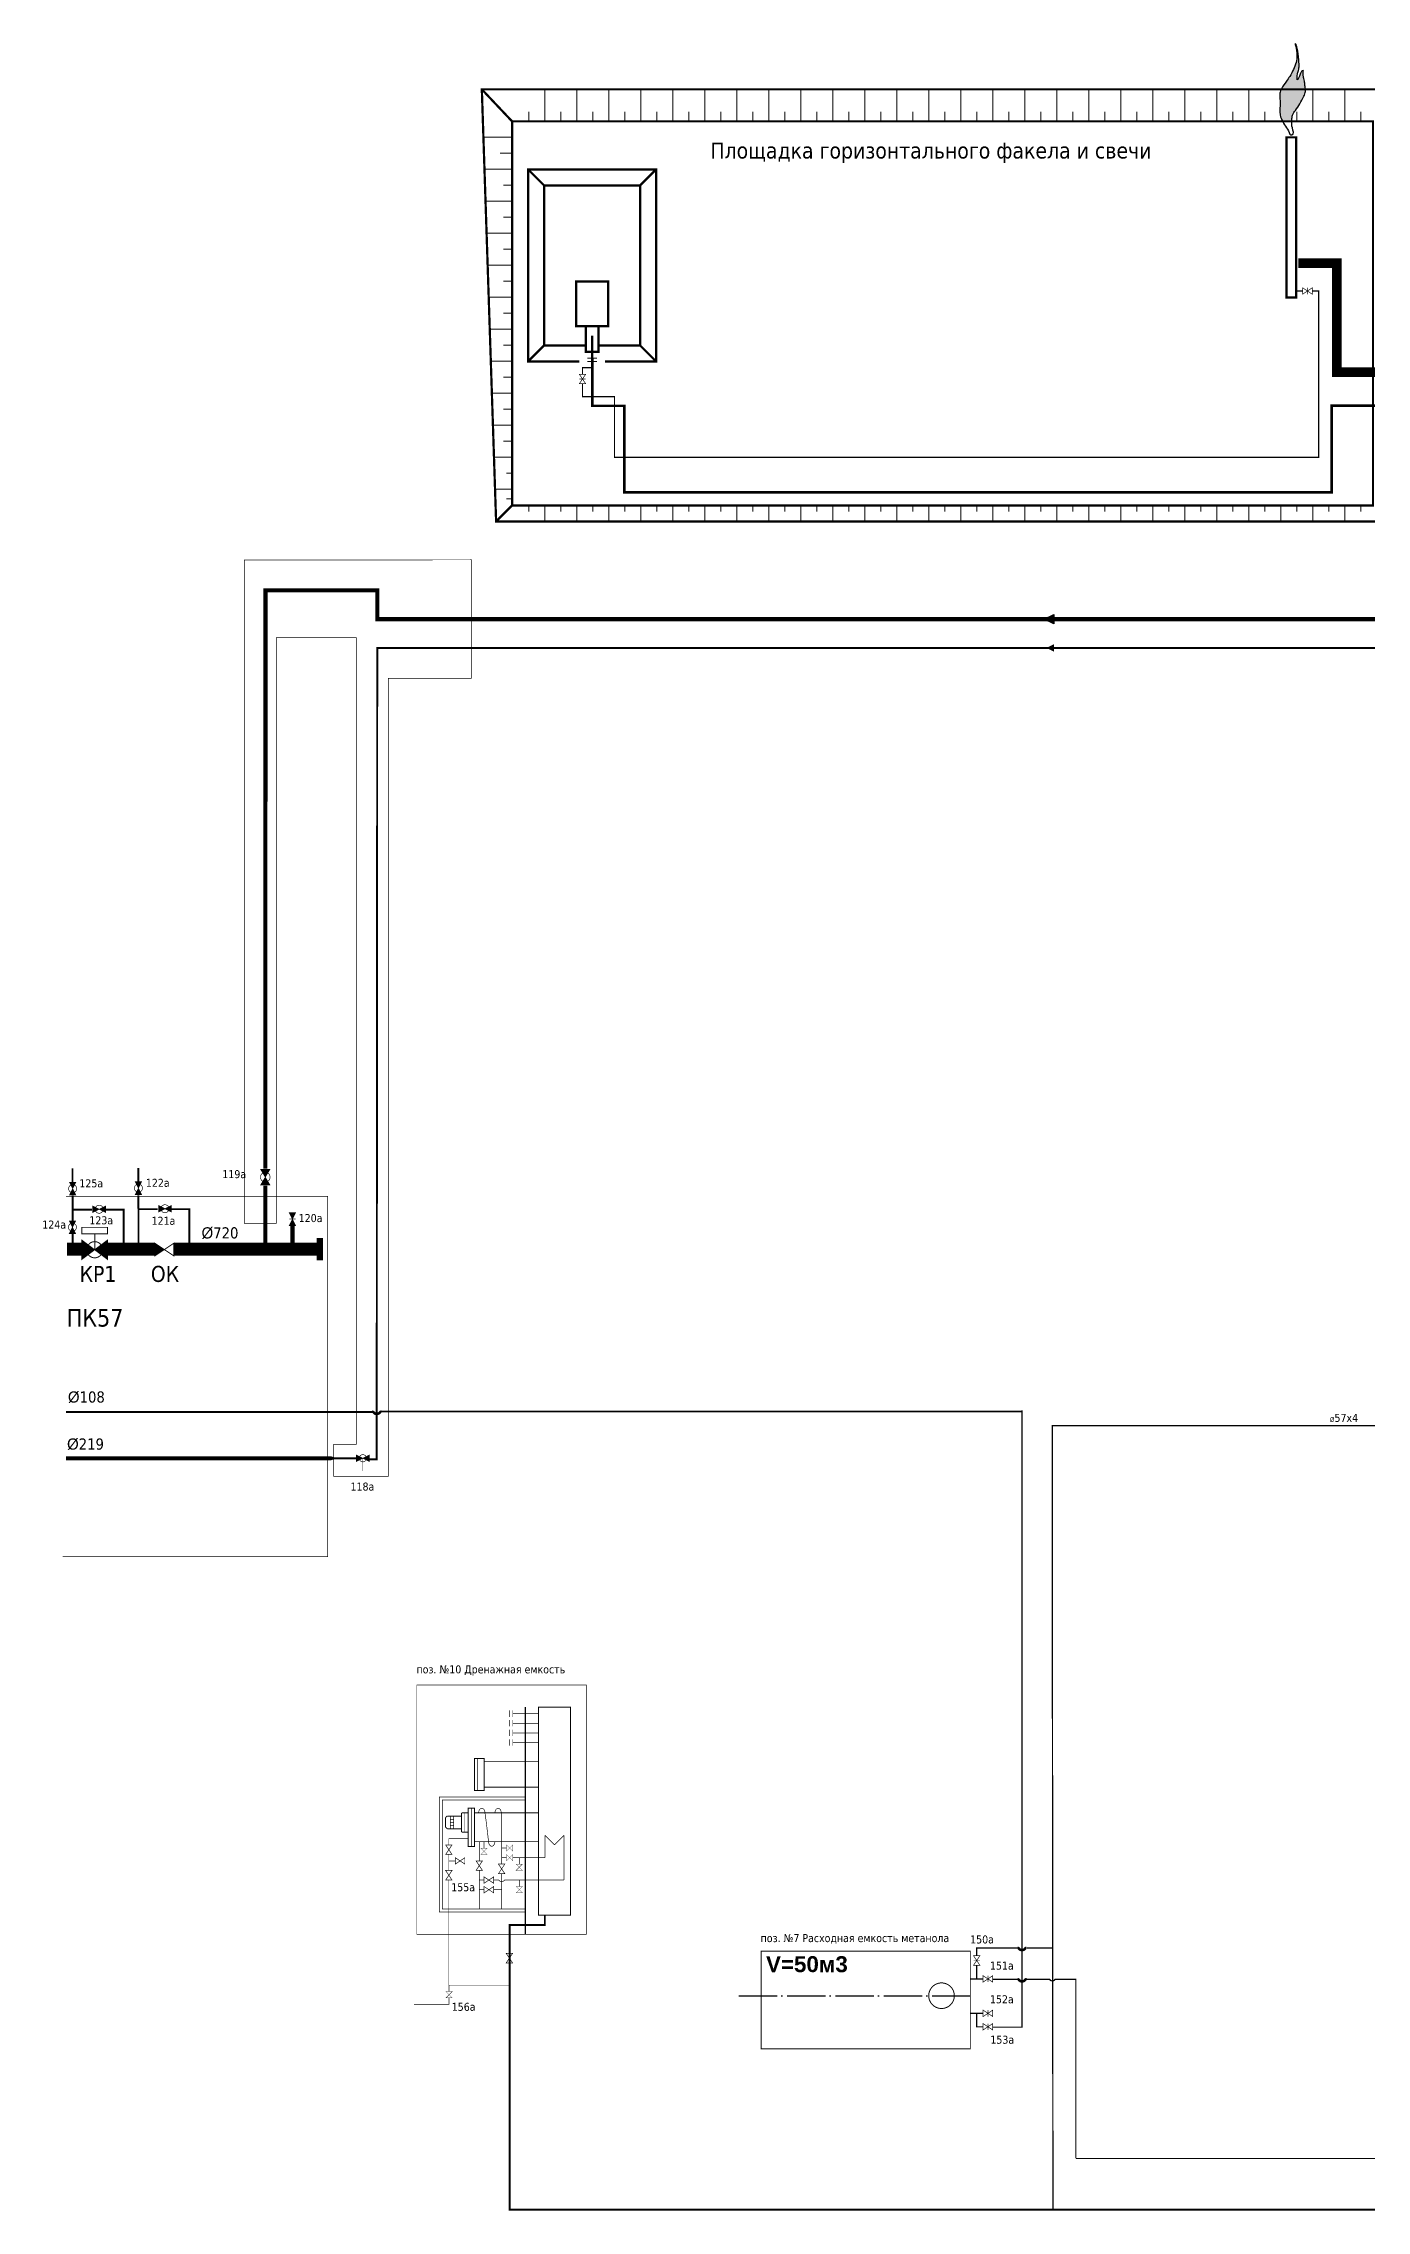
# Paper-space layout 'Layout1' of a CAD drawing. Header units: millimetres. Extents: x 40 to 1011, y 21 to 714.
# Drawn here: x 40 to 454, y 21 to 698 of the extents above; entities that cross this region are included whole.
import ezdxf

# ---------------------------------------------------------------- set-up
doc = ezdxf.new("R2010")
doc.units = ezdxf.units.MM
doc.linetypes.add('ACAD_ISO04W100', pattern=[30, 24, -3, 0, -3])
for name, color, linetype in [('Вентили 10', 7, 'Continuous'), ('Вентили 50', 7, 'Continuous'), ('Газ', 30, 'Continuous'), ('Дренаж', 202, 'Continuous'), ('Задвижки 100', 7, 'Continuous'), ('Задвижки 50', 7, 'Continuous'), ('Клапаны 200', 7, 'Continuous'), ('Конденсат', 102, 'Continuous'), ('Краны шар.150', 7, 'Continuous'), ('Краны шар.80', 7, 'Continuous'), ('Краны шар.пн.прив.400', 7, 'Continuous'), ('Краны шар.ручн.80', 7, 'Continuous'), ('Метанол', 5, 'Continuous'), ('Площадки', 7, 'Continuous'), ('Свечи', 7, 'Continuous'), ('Трубы 108', 7, 'Continuous'), ('Трубы 159', 7, 'Continuous'), ('Трубы 219', 7, 'Continuous'), ('Трубы 530', 7, 'Continuous'), ('Трубы 57', 7, 'Continuous'), ('Трубы 720', 7, 'Continuous'), ('Штрих пункт.', 7, 'ACAD_ISO04W100')]:
    doc.layers.add(name, color=color, linetype=linetype)

# ---------------------------------------------------------------- blocks, each defined once
blk = doc.blocks.new('Вентиль 10')
at = {"layer": 'Вентили 10', "const_width": 0.1}
blk.add_lwpolyline([(2, -1), (2, 1), (0, -1), (0, 1)], close=True, dxfattribs=at)
blk = doc.blocks.new('Вентиль 50')
at = {"layer": 'Вентили 50', "const_width": 0.2}
blk.add_lwpolyline([(3, -1), (3, 1), (0, -1), (0, 1)], close=True, dxfattribs=at)
blk = doc.blocks.new('Задвижка 50')
at = {"layer": 'Задвижки 50', "const_width": 0.2}
blk.add_lwpolyline([(3, -1), (3, 1), (0, -1), (0, 1)], close=True, dxfattribs=at)
blk.add_lwpolyline([(1.5, 1), (1.5, -1)], dxfattribs=at)
blk = doc.blocks.new('Пересеч. 57-57')
at = {"layer": 'Трубы 57'}
blk.add_lwpolyline([(-1, 0, 0.4, 0.4, -0.236068), (-0.8, -0.1, 0.4, 0.4, 0.236068), (0, -0.5, 0.4, 0.4, 0.236068), (0.8, -0.1, 0.4, 0.4, -0.236068), (1, 0, 0, 0, 0)], format="xyseb", dxfattribs=at)
blk = doc.blocks.new('Заглушка 720')
at = {"layer": 'Трубы 720', "const_width": 2}
blk.add_lwpolyline([(0, 3.5), (0, -3.5)], dxfattribs=at)
blk = doc.blocks.new('Стрелка 159')
at = {"layer": 'Трубы 159'}
blk.add_hatch(color=256, dxfattribs=at).paths.add_polyline_path([(1.5, 0), (-1.5, 0), (0, -3)])
blk.add_lwpolyline([(-1.5, 0), (1.5, 0), (0, -3)], close=True, dxfattribs=at)
blk = doc.blocks.new('Стрелка 89')
at = {"layer": 'Трубы 57'}
h = blk.add_hatch(color=256, dxfattribs=at)
h.paths.add_polyline_path([(0, 0), (0, -1), (2, 0)])
h.paths.add_polyline_path([(0, 1), (0, 0), (2, 0)])
at = {"layer": 'Трубы 57', "const_width": 0.2}
blk.add_lwpolyline([(0, -1), (0, 1), (2, 0)], close=True, dxfattribs=at)
blk = doc.blocks.new('Кран шар.ручн.80 непрох.')
at = {"layer": 'Краны шар.ручн.80'}
h = blk.add_hatch(color=256, dxfattribs=at)
h.paths.add_polyline_path([(2, 0), (0, 1), (0, -1)])
h.paths.add_polyline_path([(2, 0), (4, -1), (4, 1)])
at = {"layer": 'Краны шар.ручн.80', "const_width": 0.2}
blk.add_lwpolyline([(0, -1), (0, 1), (4, -1), (4, 1)], close=True, dxfattribs=at)
blk.add_lwpolyline([(0.875, 0, 1), (3.125, 0, 1), (0.875, 0, 1)], format="xyb", dxfattribs=at)
blk.add_lwpolyline([(2, 4), (2, 0)], dxfattribs=at)
blk = doc.blocks.new('Кран шар.150 непрох.')
at = {"layer": 'Трубы 219'}
h = blk.add_hatch(color=256, dxfattribs=at)
h.paths.add_polyline_path([(2.5, 0), (0, 1.5), (0, -1.5)])
h.paths.add_polyline_path([(2.5, 0), (5, -1.5), (5, 1.5)])
at = {"layer": 'Краны шар.150', "const_width": 0.2}
blk.add_lwpolyline([(5, -1.5), (0, 1.5), (0, -1.5), (5, 1.5)], close=True, dxfattribs=at)
for points in [[(3.79, 0.77, 0.56619), (1.21, 0.77)], [(1.21, -0.77, 0.56619), (3.79, -0.77)]]:
    blk.add_lwpolyline(points, format="xyb", dxfattribs=at)
blk = doc.blocks.new('Задвижка 100 непрох.')
at = {"layer": 'Задвижки 100'}
h = blk.add_hatch(color=256, dxfattribs=at)
h.paths.add_polyline_path([(2, 0), (0, 1), (0, -1)])
h.paths.add_polyline_path([(2, 0), (4, -1), (4, 1)])
at = {"layer": 'Задвижки 100', "const_width": 0.2}
blk.add_lwpolyline([(0, -1), (0, 1), (4, -1), (4, 1)], close=True, dxfattribs=at)
blk.add_lwpolyline([(2, 1), (2, -1)], dxfattribs=at)
blk = doc.blocks.new('Кран шар.пн.прив.400')
at = {"layer": 'Краны шар.пн.прив.400'}
h = blk.add_hatch(color=256, dxfattribs=at)
h.paths.add_polyline_path([(4, 0), (0, 3), (0, -3)])
h.paths.add_polyline_path([(8, 3), (4, 0), (8, -3)])
at = {"layer": 'Краны шар.пн.прив.400', "const_width": 0.3}
for points in [[(0, 5), (8, 5), (8, 7), (0, 7)], [(0, -3), (0, 3), (8, -3), (8, 3)]]:
    blk.add_lwpolyline(points, close=True, dxfattribs=at)
blk.add_lwpolyline([(1.5, 0, 1.010551), (6.5, 0, 1.010551), (1.5, 0, 0.720759)], format="xyb", dxfattribs=at)
blk.add_lwpolyline([(4, 0), (4, 5)], dxfattribs=at)
blk = doc.blocks.new('Кран шар.80')
at = {"layer": 'Краны шар.80'}
h = blk.add_hatch(color=256, dxfattribs=at)
h.paths.add_polyline_path([(0, -1), (2, 0), (0, 1)])
h.paths.add_polyline_path([(2, 0), (4, -1), (4, 1)])
at = {"layer": 'Краны шар.80', "const_width": 0.2}
blk.add_lwpolyline([(0, -1), (0, 1), (4, -1), (4, 1)], close=True, dxfattribs=at)
blk.add_lwpolyline([(2, 1.25, 1.010442), (2, -1.25, 1.010442), (2, 1.25, 4.236068)], format="xyb", dxfattribs=at)
blk = doc.blocks.new('Клапан 200')
at = {"layer": 'Клапаны 200'}
blk.add_hatch(color=256, dxfattribs=at).paths.add_polyline_path([(3, 0), (0, 2), (0, -2)])
at = {"layer": 'Клапаны 200', "const_width": 0.3}
blk.add_lwpolyline([(6, -2), (6, 2), (0, -2), (0, 2)], close=True, dxfattribs=at)
blk = doc.blocks.new('Пересеч. 108-108')
at = {"layer": 'Трубы 108'}
blk.add_lwpolyline([(-1.4, 0, 0.8, 0.8, -0.236068), (-1, -0.2, 0.8, 0.8, 0.236068), (0, -0.7, 0.8, 0.8, 0.236068), (1, -0.2, 0.8, 0.8, -0.236068), (1.4, 0, 0, 0, 0)], format="xyseb", dxfattribs=at)

psp = doc.layouts.get("Layout1")

# ---------------------------------------------------------------- hatches: boundary and pattern name
at = {"layer": 'Площадки'}
h = psp.add_hatch(color=256, dxfattribs=at)
edge = h.paths.add_edge_path()
edge.add_spline(control_points=[(434.77, 683.57), (434.74, 683.88), (434.62, 684.63), (434.52, 685.88), (434.15, 687.12), (433.99, 688.24), (434.1, 688.86), (434.13, 689.64), (433.32, 689.01), (433.05, 688.24), (432.08, 685.74), (432.21, 687.51), (432.19, 688.39), (432.69, 689.59), (432.79, 691.19), (432.64, 693), (432.5, 694.8), (432.29, 696.26), (431.9, 697.23), (431.78, 697.7), (431.47, 697.95), (431.56, 697.37), (431.96, 696.49), (432.17, 694.35), (431.92, 691.98), (431.03, 689.72), (429.98, 687.8), (428.66, 685.83), (427.66, 684.55), (427.2, 683.64), (427.17, 683.57)], knot_values=[14.781999, 14.781999, 14.781999, 14.781999, 15.705823, 17.003175, 18.55023, 19.618821, 20.236614, 20.687558, 21.263683, 22.165701, 24.167039, 25.006024, 25.902686, 27.12432, 28.699397, 30.716066, 32.569448, 34.105325, 35.166629, 35.541881, 35.743636, 35.967365, 36.728166, 39.322866, 41.744178, 44.009426, 46.487256, 48.302597, 51.126465, 51.347794, 51.347794, 51.347794, 51.347794], degree=3, periodic=0)
edge.add_line((427.17, 683.57), (434.77, 683.57))
edge = h.paths.add_edge_path()
edge.add_spline(control_points=[(427.17, 683.57), (426.98, 683.19), (426.73, 682.51), (426.67, 681.14), (427.06, 678.9), (426.47, 676.1), (427.27, 674.22), (427.62, 673.57)], knot_values=[4.533742, 4.533742, 4.533742, 4.533742, 5.798672, 6.695338, 8.607537, 12.607537, 14.781999, 14.781999, 14.781999, 14.781999], degree=3, periodic=0)
edge.add_line((427.62, 673.57), (430.45, 673.57))
edge.add_spline(control_points=[(430.45, 673.57), (430.45, 673.6), (430.47, 673.98), (430.54, 674.66), (430.74, 675.87), (431.83, 677.2), (433.02, 679.13), (434.13, 681.06), (434.8, 682.62), (434.78, 683.36), (434.77, 683.57)], knot_values=[51.347794, 51.347794, 51.347794, 51.347794, 51.426724, 52.550953, 53.351803, 55.059628, 57.52681, 60.205521, 61.797478, 62.443748, 62.443748, 62.443748, 62.443748], degree=3, periodic=0)
edge.add_line((434.77, 683.57), (427.17, 683.57))

# ---------------------------------------------------------------- linework, layer by layer
at = {"layer": 'Газ'}
for points, const_width in [([(211.86, 606.57), (211.86, 599.57)], 0.8), ([(213.36, 599.57), (210.36, 599.57)], 0.3), ([(211.95, 599.46), (211.95, 584.68), (221.95, 584.68), (221.95, 557.68), (442.95, 557.68), (442.95, 584.74), (736.08, 584.74), (736.16, 592.59)], 0.8), ([(109.74, 341.05), (109.74, 321.17)], 1.3), ([(118.24, 328.43), (118.24, 323.19)], 1.3)]:
    psp.add_lwpolyline(points, dxfattribs=dict(at, const_width=const_width))
for points in [[(554.09, 486.96, 1.3, 1.3, 0), (554.09, 518.03, 1.3, 1.3, 0), (144.73, 518.03, 1.3, 1.3, 0), (144.73, 527.03, 1.3, 1.3, 0), (109.8, 527.03, 1.3, 1.3, 0), (109.74, 346.3, 0, 0, 0)], [(52.26, 321.17, 4, 4, 0), (47.75, 321.17, 0, 0, 0)], [(75.03, 321.17, 4, 4, 0), (60.6, 321.17, 4, 4, 0)], [(126.74, 321.17, 4, 4, 0), (81.35, 321.17, 4, 4, 0)], [(81.35, 321.17, 4, 4, 0), (81.35, 321.17, 4, 4, 0)]]:
    psp.add_lwpolyline(points, format="xyseb", dxfattribs=at)
at = {"layer": 'Газ', "color": 0, "const_width": 0.6}
for points in [[(49.49, 346.39), (49.49, 342.2)], [(70.04, 346.55), (70.04, 342.36)], [(49.55, 337.85), (49.55, 333.65)], [(55.56, 333.5), (49.56, 333.5), (49.56, 330.08)], [(65.45, 321.87), (65.45, 333.5), (59.97, 333.5)], [(70.1, 338.01), (70.1, 333.81)], [(76.11, 333.66), (70.11, 333.66), (70.11, 321.48)], [(86.01, 322.03), (86.01, 333.66), (80.52, 333.66)], [(49.52, 325.89), (49.52, 321.69)]]:
    psp.add_lwpolyline(points, dxfattribs=at)
at = {"layer": 'Дренаж'}
for points, const_width in [([(208.86, 591.57), (208.86, 587.57), (218.86, 587.57), (218.86, 568.57), (438.86, 568.57), (438.86, 620.57), (436.86, 620.57)], 0.4), ([(433.86, 620.57), (431.86, 620.57)], 0.4), ([(211.86, 596.57), (208.86, 596.57), (208.86, 594.57)], 0.4), ([(186.09, 177.03), (186.09, 175.03)], 0.2), ([(187.09, 177.03), (187.09, 175.03)], 0.2), ([(195.09, 176.03), (187.09, 176.03)], 0.2), ([(186.09, 174.03), (186.09, 172.03)], 0.2), ([(186.09, 171.03), (186.09, 169.03)], 0.2), ([(187.09, 174.03), (187.09, 172.03)], 0.2), ([(195.09, 173.03), (187.09, 173.03)], 0.2), ([(187.09, 171.03), (187.09, 169.03)], 0.2), ([(195.09, 170.03), (187.09, 170.03)], 0.2), ([(186.09, 168.03), (186.09, 166.03)], 0.2), ([(187.09, 168.03), (187.09, 166.03)], 0.2), ([(195.09, 167.03), (187.09, 167.03)], 0.2), ([(176.09, 162.03), (176.09, 152.03)], 0.2), ([(195.09, 161.03), (178.09, 161.03)], 0.3), ([(195.09, 153.03), (178.09, 153.03)], 0.3), ([(166.59, 144.03), (166.09, 143.53)], 0.3), ([(166.09, 143.53), (166.09, 140.53)], 0.3), ([(171.09, 144.03), (166.59, 144.03)], 0.3), ([(167.59, 144.03), (167.59, 140.03)], 0.2), ([(167.59, 143.03), (168.59, 143.03)], 0.2), ([(168.59, 144.03), (168.59, 140.03)], 0.2), ([(173.09, 145.03), (171.09, 145.03)], 0.3), ([(171.09, 145.03), (171.09, 139.03)], 0.3), ([(172.09, 145.03), (172.09, 139.03)], 0.2), ([(174.09, 146.53), (174.09, 134.53)], 0.2), ([(195.09, 145.03), (175.09, 145.03)], 0.3), ([(176.39, 145.03), (176.43, 145.31), (176.48, 145.54), (176.54, 145.73), (176.6, 145.88), (176.67, 146), (176.74, 146.1), (176.81, 146.18), (176.88, 146.24), (176.94, 146.3), (177.01, 146.34), (177.08, 146.38), (177.14, 146.41), (177.2, 146.44), (177.27, 146.45), (177.33, 146.46), (177.39, 146.47), (177.46, 146.46), (177.52, 146.45), (177.58, 146.44), (177.64, 146.41), (177.71, 146.38), (177.77, 146.34), (177.84, 146.3), (177.91, 146.24), (177.98, 146.18), (178.05, 146.1), (178.12, 146), (178.18, 145.88), (178.24, 145.73), (178.3, 145.54), (178.35, 145.31), (178.39, 145.03)], 0.2), ([(179.49, 136.03), (179.33, 137.53), (179.19, 138.71), (179.08, 139.67), (178.98, 140.53), (178.87, 141.39), (178.75, 142.36), (178.59, 143.54), (178.39, 145.03)], 0.2), ([(181.49, 145.03), (181.53, 145.31), (181.58, 145.54), (181.64, 145.73), (181.7, 145.88), (181.77, 146), (181.84, 146.1), (181.91, 146.18), (181.98, 146.24), (182.04, 146.3), (182.11, 146.34), (182.18, 146.38), (182.24, 146.41), (182.3, 146.44), (182.37, 146.45), (182.43, 146.46), (182.49, 146.47), (182.56, 146.46), (182.62, 146.45), (182.68, 146.44), (182.74, 146.41), (182.81, 146.38), (182.87, 146.34), (182.94, 146.3), (183.01, 146.24), (183.08, 146.18), (183.15, 146.1), (183.22, 146), (183.28, 145.88), (183.34, 145.73), (183.4, 145.54), (183.45, 145.31), (183.49, 145.03)], 0.2), ([(183.59, 145.03), (183.59, 129.03)], 0.2), ([(166.09, 140.53), (166.59, 140.03)], 0.3), ([(171.09, 140.03), (166.59, 140.03)], 0.3), ([(167.09, 137.03), (173.09, 137.03)], 0.2), ([(167.09, 135.03), (167.09, 137.03)], 0.2), ([(167.59, 142.03), (168.59, 142.03)], 0.2), ([(167.59, 141.03), (168.59, 141.03)], 0.2), ([(171.09, 139.03), (173.09, 139.03)], 0.3), ([(195.09, 136.03), (175.09, 136.03)], 0.3), ([(176.59, 136.03), (176.59, 130.03)], 0.2), ([(178.09, 136.03), (178.09, 134.03)], 0.2), ([(181.49, 136.03), (181.45, 135.76), (181.4, 135.53), (181.34, 135.34), (181.28, 135.19), (181.22, 135.07), (181.15, 134.97), (181.08, 134.89), (181.01, 134.83), (180.94, 134.77), (180.87, 134.72), (180.81, 134.68), (180.74, 134.65), (180.68, 134.63), (180.62, 134.61), (180.56, 134.6), (180.49, 134.6), (180.43, 134.6), (180.37, 134.61), (180.3, 134.63), (180.24, 134.65), (180.18, 134.68), (180.11, 134.72), (180.04, 134.77), (179.98, 134.83), (179.91, 134.89), (179.84, 134.97), (179.77, 135.07), (179.7, 135.19), (179.64, 135.34), (179.58, 135.53), (179.53, 135.76), (179.49, 136.03)], 0.2), ([(197.09, 138.03), (197.09, 131.03)], 0.2), ([(200.09, 135.03), (197.09, 138.03)], 0.2), ([(203.09, 138.03), (200.09, 135.03)], 0.2), ([(203.09, 124.03), (203.09, 138.03)], 0.2), ([(167.09, 127.03), (167.09, 132.03)], 0.2), ([(167.09, 130.03), (169.09, 130.03)], 0.2), ([(183.59, 134.03), (185.09, 134.03)], 0.2), ([(185.09, 131.03), (183.59, 131.03)], 0.2), ([(197.09, 131.03), (187.09, 131.03)], 0.2), ([(189.09, 131.03), (189.09, 129.03)], 0.2), ([(176.59, 127.03), (176.59, 115.03)], 0.2), ([(183.59, 126.03), (183.59, 115.03)], 0.2), ([(189.09, 124.03), (189.09, 122.03)], 0.2), ([(176.59, 121.03), (178.09, 121.03)], 0.2), ([(181.09, 121.03), (183.59, 121.03)], 0.2), ([(197.09, 113.03), (197.09, 110.03), (186.09, 110.03), (186.09, 21.03), (504.09, 21.03)], 0.6), ([(332.03, 100.51), (332.03, 102.77), (344.9, 102.77)], 0.4), ([(347.64, 102.77), (355.63, 102.77)], 0.4), ([(332.04, 93.13), (332.04, 97.28)], 0.4), ([(167.18, 91.21), (167.18, 89.21)], 0.2), ([(156.23, 85.19), (167.29, 85.19)], 0.2), ([(167.17, 87.23), (167.17, 85.23)], 0.2)]:
    psp.add_lwpolyline(points, dxfattribs=dict(at, const_width=const_width))
for points in [[(537.49, 307.03, 0.4, 0.4, 0), (540.09, 307.03, 0.4, 0.4, 0), (540.09, 266.03, 0.4, 0.4, 0), (355.62, 266.03, 0.4, 0.4, 0), (355.85, 21.03, 0, 0, 0)], [(191.09, 150.03, 0.2, 0.2, 0), (164.09, 150.03, 0.2, 0.2, 0), (164.09, 114.03, 0.2, 0.2, 0), (191.09, 114.03, 0, 0, 0)], [(191.09, 149.03, 0.2, 0.2, 0), (165.09, 149.03, 0.2, 0.2, 0), (165.09, 115.03, 0.2, 0.2, 0), (191.09, 115.03, 0, 0, 0)], [(186.09, 91.19, 0.2, 0.2, 0), (182.09, 91.19, 0.2, 0.2, 0), (167.09, 91.19, 0.2, 0.2, 0), (167.09, 124.03, 0, 0, 0)], [(176.59, 124.03, 0.2, 0.2, 0), (178.09, 124.03, 0.2, 0.2, 0)], [(181.09, 124.03, 0.2, 0.2, 0), (182.59, 124.03, 0.2, 0.2, -0.236068), (182.79, 123.93, 0.2, 0.2, 0.236068), (183.59, 123.53, 0.2, 0.2, 0.236068), (184.39, 123.93, 0.2, 0.2, -0.236068), (184.59, 124.03, 0.2, 0.2, 0), (203.09, 124.03, 0, 0, 0)]]:
    psp.add_lwpolyline(points, format="xyseb", dxfattribs=at)
for points, const_width in [([(210.09, 185.03), (157.09, 185.03), (157.09, 107.03), (210.09, 107.03)], 0.2), ([(195.09, 113.03), (205.09, 113.03), (205.09, 178.03), (195.09, 178.03)], 0.3), ([(175.09, 162.03), (178.09, 162.03), (178.09, 152.03), (175.09, 152.03)], 0.3), ([(173.09, 146.53), (175.09, 146.53), (175.09, 134.53), (173.09, 134.53)], 0.3)]:
    psp.add_lwpolyline(points, close=True, dxfattribs=dict(at, const_width=const_width))
psp.add_lwpolyline([(191.09, 107.03), (191.09, 178.03)], dxfattribs=at)
at = {"layer": 'Конденсат'}
psp.add_lwpolyline([(550.09, 487.66, 0.6, 0.6, 0), (550.09, 509.03, 0.6, 0.6, 0), (144.72, 509.03, 0.6, 0.6, 0), (144.55, 255.51, 0.6, 0.6, 0), (142.22, 255.52, 0, 0, 0)], format="xyseb", dxfattribs=at)
for points, const_width in [([(130.22, 255.83), (47.48, 255.83)], 1.3), ([(138.22, 255.83), (131.22, 255.83)], 0.6)]:
    psp.add_lwpolyline(points, dxfattribs=dict(at, const_width=const_width))
at = {"layer": 'Метанол'}
for points, const_width in [([(337.1, 78.06), (346.2, 78.06), (346.16, 270.77)], 0.4), ([(143.68, 270.32), (47.48, 270.32)], 0.6), ([(346.29, 270.45), (145.44, 270.45)], 0.6), ([(330.15, 93.13), (334.04, 93.13)], 0.4), ([(337.04, 93.04), (344.78, 93.03)], 0.4), ([(347.58, 93.03), (354.66, 93.03)], 0.4), ([(356.66, 93.03), (363.01, 93.03), (363.01, 37.03), (363.01, 37.03)], 0.4), ([(330.04, 82.4), (334.04, 82.4)], 0.4), ([(332.04, 82.18), (332.04, 78.18), (334.04, 78.18)], 0.4), ([(509.09, 37.03), (363.01, 37.03)], 0.4)]:
    psp.add_lwpolyline(points, dxfattribs=dict(at, const_width=const_width))
at = {"layer": 'Метанол', "const_width": 0.3}
psp.add_lwpolyline([(264.68, 101.82), (330.04, 101.85), (330.04, 71.31), (264.68, 71.31)], close=True, dxfattribs=at)
psp.add_lwpolyline([(317.04, 87.9, 1), (325.04, 87.9, 1), (317.04, 87.9, 1)], format="xyb", dxfattribs=at)
at = {"layer": 'Площадки', "const_width": 0.7}
for points in [[(177.4, 683.57), (181.86, 548.57), (461.86, 548.57), (466.86, 683.57)], [(186.86, 673.57), (455.86, 673.57), (455.86, 553.57), (186.86, 553.57)], [(428.86, 668.57), (431.86, 668.57), (431.86, 618.57), (428.86, 618.57)], [(206.86, 623.57), (216.86, 623.57), (216.86, 609.57), (206.86, 609.57)], [(209.86, 609.57), (213.86, 609.57), (213.86, 601.57), (209.86, 601.57)]]:
    psp.add_lwpolyline(points, close=True, dxfattribs=at)
at = {"layer": 'Площадки'}
for points, const_width in [([(186.86, 673.57), (177.4, 683.57)], 0.7), ([(197.09, 673.63), (197.09, 683.63)], 0.3), ([(207.09, 673.63), (207.09, 683.63)], 0.3), ([(217.09, 673.63), (217.09, 683.63)], 0.3), ([(227.09, 673.63), (227.09, 683.63)], 0.3), ([(237.09, 673.63), (237.09, 683.63)], 0.3), ([(247.09, 673.63), (247.09, 683.63)], 0.3), ([(257.09, 673.63), (257.09, 683.63)], 0.3), ([(267.09, 673.63), (267.09, 683.63)], 0.3), ([(277.09, 673.63), (277.09, 683.63)], 0.3), ([(287.09, 673.63), (287.09, 683.63)], 0.3), ([(297.09, 673.63), (297.09, 683.63)], 0.3), ([(307.09, 673.63), (307.09, 683.63)], 0.3), ([(317.09, 673.63), (317.09, 683.63)], 0.3), ([(327.09, 673.63), (327.09, 683.63)], 0.3), ([(337.09, 673.63), (337.09, 683.63)], 0.3), ([(347.09, 673.63), (347.09, 683.63)], 0.3), ([(357.09, 673.63), (357.09, 683.63)], 0.3), ([(367.09, 673.63), (367.09, 683.63)], 0.3), ([(377.09, 673.63), (377.09, 683.63)], 0.3), ([(387.09, 673.63), (387.09, 683.63)], 0.3), ([(397.09, 673.63), (397.09, 683.63)], 0.3), ([(407.09, 673.63), (407.09, 683.63)], 0.3), ([(417.09, 673.63), (417.09, 683.63)], 0.3), ([(437.09, 673.63), (437.09, 683.63)], 0.3), ([(447.09, 673.63), (447.09, 683.63)], 0.3), ([(192.09, 673.63), (192.09, 676.63)], 0.3), ([(202.09, 673.63), (202.09, 676.63)], 0.3), ([(212.09, 673.63), (212.09, 676.63)], 0.3), ([(222.09, 673.63), (222.09, 676.63)], 0.3), ([(232.09, 673.63), (232.09, 676.63)], 0.3), ([(242.09, 673.63), (242.09, 676.63)], 0.3), ([(252.09, 673.63), (252.09, 676.63)], 0.3), ([(262.09, 673.63), (262.09, 676.63)], 0.3), ([(272.09, 673.63), (272.09, 676.63)], 0.3), ([(282.09, 673.63), (282.09, 676.63)], 0.3), ([(292.09, 673.63), (292.09, 676.63)], 0.3), ([(302.09, 673.63), (302.09, 676.63)], 0.3), ([(312.09, 673.63), (312.09, 676.63)], 0.3), ([(322.09, 673.63), (322.09, 676.63)], 0.3), ([(332.09, 673.63), (332.09, 676.63)], 0.3), ([(342.09, 673.63), (342.09, 676.63)], 0.3), ([(352.09, 673.63), (352.09, 676.63)], 0.3), ([(362.09, 673.63), (362.09, 676.63)], 0.3), ([(372.09, 673.63), (372.09, 676.63)], 0.3), ([(382.09, 673.63), (382.09, 676.63)], 0.3), ([(392.09, 673.63), (392.09, 676.63)], 0.3), ([(402.09, 673.63), (402.09, 676.63)], 0.3), ([(412.09, 673.63), (412.09, 676.63)], 0.3), ([(422.09, 673.63), (422.09, 676.63)], 0.3), ([(432.09, 673.63), (432.09, 676.63)], 0.3), ([(442.09, 673.63), (442.09, 676.63)], 0.3), ([(452.09, 673.63), (452.09, 676.63)], 0.3), ([(187.09, 668.63), (177.9, 668.63)], 0.3), ([(187.09, 663.63), (183.09, 663.63)], 0.3), ([(187.09, 658.63), (178.23, 658.63)], 0.3), ([(191.86, 658.57), (196.86, 653.57)], 0.7), ([(207.86, 598.57), (191.86, 598.57), (191.86, 658.57), (231.86, 658.57), (231.86, 598.57), (215.86, 598.57)], 0.7), ([(231.86, 658.57), (226.86, 653.57)], 0.7), ([(187.09, 653.63), (184.09, 653.63)], 0.3), ([(209.86, 603.57), (196.86, 603.57), (196.86, 653.57), (226.86, 653.57), (226.86, 603.57), (213.86, 603.57)], 0.7), ([(187.09, 648.63), (178.56, 648.63)], 0.3), ([(187.09, 643.63), (184.09, 643.63)], 0.3), ([(187.09, 638.63), (178.89, 638.63)], 0.3), ([(187.09, 633.63), (184.09, 633.63)], 0.3), ([(187.09, 628.63), (179.22, 628.63)], 0.3), ([(187.09, 623.63), (184.09, 623.63)], 0.3), ([(187.09, 618.63), (179.55, 618.63)], 0.3), ([(187.09, 613.63), (184.09, 613.63)], 0.3), ([(187.09, 608.63), (179.88, 608.63)], 0.3), ([(187.09, 603.63), (184.09, 603.63)], 0.3), ([(191.86, 598.57), (196.86, 603.57)], 0.7), ([(226.86, 603.57), (231.86, 598.57)], 0.7), ([(187.09, 598.63), (180.21, 598.63)], 0.3), ([(187.09, 593.63), (184.09, 593.63)], 0.3), ([(187.09, 588.63), (180.54, 588.63)], 0.3), ([(187.09, 583.63), (184.09, 583.63)], 0.3), ([(187.09, 578.63), (180.87, 578.63)], 0.3), ([(187.09, 573.63), (184.09, 573.63)], 0.3), ([(187.09, 568.63), (181.2, 568.63)], 0.3), ([(187.09, 563.63), (185.09, 563.63)], 0.3), ([(187.09, 558.63), (181.53, 558.63)], 0.3), ([(187.09, 555.63), (185.09, 555.63)], 0.3), ([(186.86, 553.57), (181.86, 548.57)], 0.7), ([(192.09, 553.63), (192.09, 551.63)], 0.3), ([(197.09, 553.63), (197.09, 548.63)], 0.3), ([(202.09, 553.63), (202.09, 551.63)], 0.3), ([(207.09, 553.63), (207.09, 548.63)], 0.3), ([(212.09, 553.63), (212.09, 551.63)], 0.3), ([(217.09, 553.63), (217.09, 548.63)], 0.3), ([(222.09, 553.63), (222.09, 551.63)], 0.3), ([(227.09, 553.63), (227.09, 548.63)], 0.3), ([(232.09, 553.63), (232.09, 551.63)], 0.3), ([(237.09, 553.63), (237.09, 548.63)], 0.3), ([(242.09, 553.63), (242.09, 551.63)], 0.3), ([(247.09, 553.63), (247.09, 548.63)], 0.3), ([(252.09, 553.63), (252.09, 551.63)], 0.3), ([(257.09, 553.63), (257.09, 548.63)], 0.3), ([(262.09, 553.63), (262.09, 551.63)], 0.3), ([(267.09, 553.63), (267.09, 548.63)], 0.3), ([(272.09, 553.63), (272.09, 551.63)], 0.3), ([(277.09, 553.63), (277.09, 548.63)], 0.3), ([(282.09, 553.63), (282.09, 551.63)], 0.3), ([(287.09, 553.63), (287.09, 548.63)], 0.3), ([(292.09, 553.63), (292.09, 551.63)], 0.3), ([(297.09, 553.63), (297.09, 548.63)], 0.3), ([(302.09, 553.63), (302.09, 551.63)], 0.3), ([(307.09, 553.63), (307.09, 548.63)], 0.3), ([(312.09, 553.63), (312.09, 551.63)], 0.3), ([(317.09, 553.63), (317.09, 548.63)], 0.3), ([(322.09, 553.63), (322.09, 551.63)], 0.3), ([(327.09, 553.63), (327.09, 548.63)], 0.3), ([(332.09, 553.63), (332.09, 551.63)], 0.3), ([(337.09, 553.63), (337.09, 548.63)], 0.3), ([(342.09, 553.63), (342.09, 551.63)], 0.3), ([(347.09, 553.63), (347.09, 548.63)], 0.3), ([(352.09, 553.63), (352.09, 551.63)], 0.3), ([(357.09, 553.63), (357.09, 548.63)], 0.3), ([(362.09, 553.63), (362.09, 551.63)], 0.3), ([(367.09, 553.63), (367.09, 548.63)], 0.3), ([(372.09, 553.63), (372.09, 551.63)], 0.3), ([(377.09, 553.63), (377.09, 548.63)], 0.3), ([(382.09, 553.63), (382.09, 551.63)], 0.3), ([(387.09, 553.63), (387.09, 548.63)], 0.3), ([(392.09, 553.63), (392.09, 551.63)], 0.3), ([(397.09, 553.63), (397.09, 548.63)], 0.3), ([(402.09, 553.63), (402.09, 551.63)], 0.3), ([(407.09, 553.63), (407.09, 548.63)], 0.3), ([(412.09, 553.63), (412.09, 551.63)], 0.3), ([(417.09, 553.63), (417.09, 548.63)], 0.3), ([(422.09, 553.63), (422.09, 551.63)], 0.3), ([(427.09, 553.63), (427.09, 548.63)], 0.3), ([(432.09, 553.63), (432.09, 551.63)], 0.3), ([(437.09, 553.63), (437.09, 548.63)], 0.3), ([(442.09, 553.63), (442.09, 551.63)], 0.3), ([(447.09, 553.63), (447.09, 548.63)], 0.3), ([(452.09, 553.63), (452.09, 551.63)], 0.3)]:
    psp.add_lwpolyline(points, dxfattribs=dict(at, const_width=const_width))
at = {"layer": 'Свечи', "start_tangent": (-0.254129, 0.96717), "end_tangent": (-0.254129, 0.96717)}
psp.add_spline([(429.86, 669.57), (428.86, 671.57), (426.86, 675.57), (426.86, 679.57), (426.71, 681.48), (426.76, 682.37), (427.27, 683.77), (428.83, 686.12), (429.84, 687.63), (431.02, 689.81), (431.8, 691.94), (432.08, 694.34), (431.74, 696.92), (431.52, 697.64), (431.52, 697.87), (431.69, 697.76), (431.86, 697.42), (432.19, 696.41), (432.47, 694.9), (432.64, 693.06), (432.75, 691.04), (432.58, 689.48), (432.25, 688.3), (432.19, 687.41), (432.19, 686.57), (433.09, 688.36), (433.53, 689.14), (434.04, 689.42), (434.09, 688.97), (434.04, 688.36), (434.15, 687.3), (434.49, 685.79), (434.65, 684.5), (434.77, 682.93), (434.26, 681.42), (432.97, 679.07), (431.63, 677.01), (430.74, 675.55), (430.57, 674.77), (430.46, 673.65), (430.68, 671.52), (430.55, 669.39), (429.86, 669.57)], degree=3, dxfattribs=at)
at = {"layer": 'Трубы 108', "const_width": 0.3}
psp.add_lwpolyline([(213.36, 598.57), (210.36, 598.57)], dxfattribs=at)
at = {"layer": 'Трубы 159', "color": 112}
psp.add_lwpolyline([(131.22, 255.83, 0.6, 1.3, 0), (130.22, 255.83, 0.6, 0.6, 0)], format="xyseb", dxfattribs=at)
at = {"layer": 'Трубы 530'}
psp.add_lwpolyline([(432.57, 629.24, 3, 3, 0), (444.57, 629.24, 3, 3, 0), (444.57, 595.17, 3, 3, 0), (746.8, 595.23, 3, 3, 0), (746.8, 506.83, 3, 3, 0), (592.8, 506.83, 0, 0, 0)], format="xyseb", dxfattribs=at)
at = {"layer": 'Штрих пункт.', "ltscale": 0.5}
psp.add_line((257.68, 87.9), (331.21, 87.9), dxfattribs=at)
at = {"layer": 'Штрих пункт.', "ltscale": 0.7, "const_width": 0.2}
psp.add_lwpolyline([(103.15, 536.52), (103.15, 329.24), (113.15, 329.23), (113.15, 512.23), (138.15, 512.23), (138.15, 260.21), (131.15, 260.21), (131.15, 250.21), (148.15, 250.21), (148.15, 499.55), (174.15, 499.55), (174.15, 536.57)], close=True, dxfattribs=at)
at = {"layer": 'Штрих пункт.', "const_width": 0.2}
psp.add_lwpolyline([(47.48, 337.7), (129.21, 337.7), (129.21, 225.09), (46.4, 225.09)], dxfattribs=at)

# ---------------------------------------------------------------- block references
at = {"layer": 'Газ', "rotation": 270}
for name, p in [('Стрелка 159', (356.09, 518.03)), ('Кран шар.150 непрох.', (109.74, 346.17)), ('Задвижка 100 непрох.', (118.21, 332.56))]:
    psp.add_blockref(name, p, dxfattribs=at)
at = {"layer": 'Газ', "color": 0}
for p, rotation in [((49.54, 342.08), 270), ((70.09, 342.24), 270), ((59.83, 333.64), 180), ((80.39, 333.8), 180), ((49.48, 330.02), 270)]:
    psp.add_blockref('Кран шар.80', p, dxfattribs=dict(at, rotation=rotation))
psp.add_blockref('Кран шар.пн.прив.400', (52.43, 320.99), dxfattribs=at)
at = {"layer": 'Газ'}
psp.add_blockref('Заглушка 720', (126.74, 321.17), dxfattribs=at)
at = {"layer": 'Дренаж'}
for name, p, rotation in [('Задвижка 50', (208.86, 594.57), 270), ('Вентиль 50', (167.09, 135.03), 270), ('Вентиль 50', (176.59, 130.03), 270), ('Вентиль 10', (178.09, 134.03), 270), ('Вентиль 50', (183.59, 129.03), 270), ('Вентиль 10', (189.09, 129.03), 270), ('Вентиль 50', (167.09, 127.03), 270), ('Вентиль 10', (189.09, 122.03), 270), ('Вентиль 50', (186.01, 101.14), 270), ('Задвижка 50', (332.04, 97.4), 90), ('Вентиль 10', (167.18, 89.21), 270)]:
    psp.add_blockref(name, p, dxfattribs=dict(at, rotation=rotation))
for name, p in [('Вентиль 50', (169.09, 130.03)), ('Вентиль 10', (185.09, 134.03)), ('Вентиль 10', (185.09, 131.03)), ('Вентиль 50', (178.09, 124.03)), ('Вентиль 50', (178.09, 121.03)), ('Пересеч. 108-108', (346.18, 102.86))]:
    psp.add_blockref(name, p, dxfattribs=at)
at = {"layer": 'Конденсат', "rotation": 180}
for name, p in [('Стрелка 89', (356.09, 509.03)), ('Кран шар.ручн.80 непрох.', (142.22, 255.83))]:
    psp.add_blockref(name, p, dxfattribs=at)
at = {"layer": 'Метанол', "color": 0}
psp.add_blockref('Клапан 200', (75.19, 321.05), dxfattribs=at)
at = {"layer": 'Метанол'}
for name, p in [('Пересеч. 108-108', (144.57, 270.38)), ('Задвижка 50', (334.04, 93.15)), ('Пересеч. 108-108', (346.2, 93.07)), ('Пересеч. 57-57', (355.66, 93.03)), ('Задвижка 50', (334.04, 82.4)), ('Задвижка 50', (334.04, 78.18))]:
    psp.add_blockref(name, p, dxfattribs=at)
at = {"layer": 'Трубы 57'}
psp.add_blockref('Задвижка 50', (433.86, 620.57), dxfattribs=at)

# ---------------------------------------------------------------- texts
at = {"layer": 'Газ', "attachment_point": 1}
for s, insert, char_height, width in [('{\\fTahoma|b0|i0|c204|p32;119а}', (96.31, 345.86), 2.5, 21.8383), ('{\\fTahoma|b0|i0|c204|p32;125а}', (51.64, 343), 2.5, 21.8383), ('{\\fTahoma|b0|i0|c204|p32;122а}', (72.42, 343.15), 2.5, 21.8383), ('{\\fTahoma|b0|i0|c204|p32;120а}', (120.17, 332.14), 2.5, 5.1133), ('{\\fTahoma|b0|i0|c204|p32;124а}', (40.06, 330.1), 2.5, 21.8383), ('{\\fTahoma|b0|i0|c204|p32;123а}', (54.76, 331.44), 2.5, 21.8383), ('{\\fTahoma|b0|i0|c204|p32;121а}', (74.2, 331.29), 2.5, 21.8383), ('%%c{\\fTahoma|b0|i0|c204|p32;720}', (89.82, 328.01), 3.5, 55.9549), ('{\\fTahoma|b0|i0|c204|p32;КР1}', (51.71, 315.94), 5, 21.5222), ('{\\fTahoma|b0|i0|c204|p32;ОК}', (73.97, 315.94), 5, 21.0769), ('{\\fTahoma|b0|i0|c204|p32;ПК57}', (47.67, 302.48), 5.5, 51.1735)]:
    psp.add_mtext(s, dxfattribs=dict(at, insert=insert, char_height=char_height, width=width))
at = {"layer": 'Дренаж', "attachment_point": 1}
for s, insert, char_height, width in [('{\\fTahoma|b0|i0|c204|p32;%%c\\H1.667x;57х4}', (442.36, 269.7), 1.5, 8.9672), ('{\\fTahoma|b0|i0|c204|p32;поз. №10 Дренажная емкость}', (156.99, 191.12), 2.5, 51.2792), ('{\\fTahoma|b0|i0|c204|p32;155а}', (167.84, 123.04), 2.5, 8.9672), ('{\\fTahoma|b0|i0|c204|p32;150а}', (329.98, 106.73), 2.5, 8.9672), ('{\\fTahoma|b0|i0|c204|p32;156а}', (168, 85.68), 2.5, 8.9672)]:
    psp.add_mtext(s, dxfattribs=dict(at, insert=insert, char_height=char_height, width=width))
at = {"layer": 'Конденсат', "attachment_point": 1}
for s, insert, char_height, width in [('%%c{\\fTahoma|b0|i0|c0|p32;2\\fTahoma|b0|i0|c204|p32;19}', (47.8, 262.03), 3.5, 11.8123), ('{\\fTahoma|b0|i0|c204|p32;118а}', (136.37, 248.23), 2.5, 22.2937)]:
    psp.add_mtext(s, dxfattribs=dict(at, insert=insert, char_height=char_height, width=width))
at = {"layer": 'Метанол', "attachment_point": 1}
for s, insert, char_height, width in [('%%c{\\fTahoma|b0|i0|c0|p32;1\\fTahoma|b0|i0|c204|p32;08}', (48.07, 276.73), 3.5, 19.9184), ('{\\fTahoma|b0|i0|c204|p32;поз. №7 Расходная емкость метанола}', (264.51, 107.15), 2.5, 66.6896), ('{\\fArial|b1|i0|c0|p34;V=50\\fArial|b1|i0|c204|p34;м3}', (266.2, 100.25), 5, 47.831), ('{\\fTahoma|b0|i0|c204|p32;151а}', (336.17, 98.55), 2.5, 8.9672), ('{\\fTahoma|b0|i0|c204|p32;152а}', (336.17, 88.03), 2.5, 8.9672), ('{\\fTahoma|b0|i0|c204|p32;153а}', (336.3, 75.4), 2.5, 8.9672)]:
    psp.add_mtext(s, dxfattribs=dict(at, insert=insert, char_height=char_height, width=width))
at = {"layer": 'Свечи', "insert": (248.81, 666.96), "char_height": 5, "width": 159.0142, "attachment_point": 1}
psp.add_mtext('{\\fTahoma|b0|i0|c204|p32;Площадка горизонтального факела и свечи}', dxfattribs=at)

doc.saveas('drawing.dxf')
